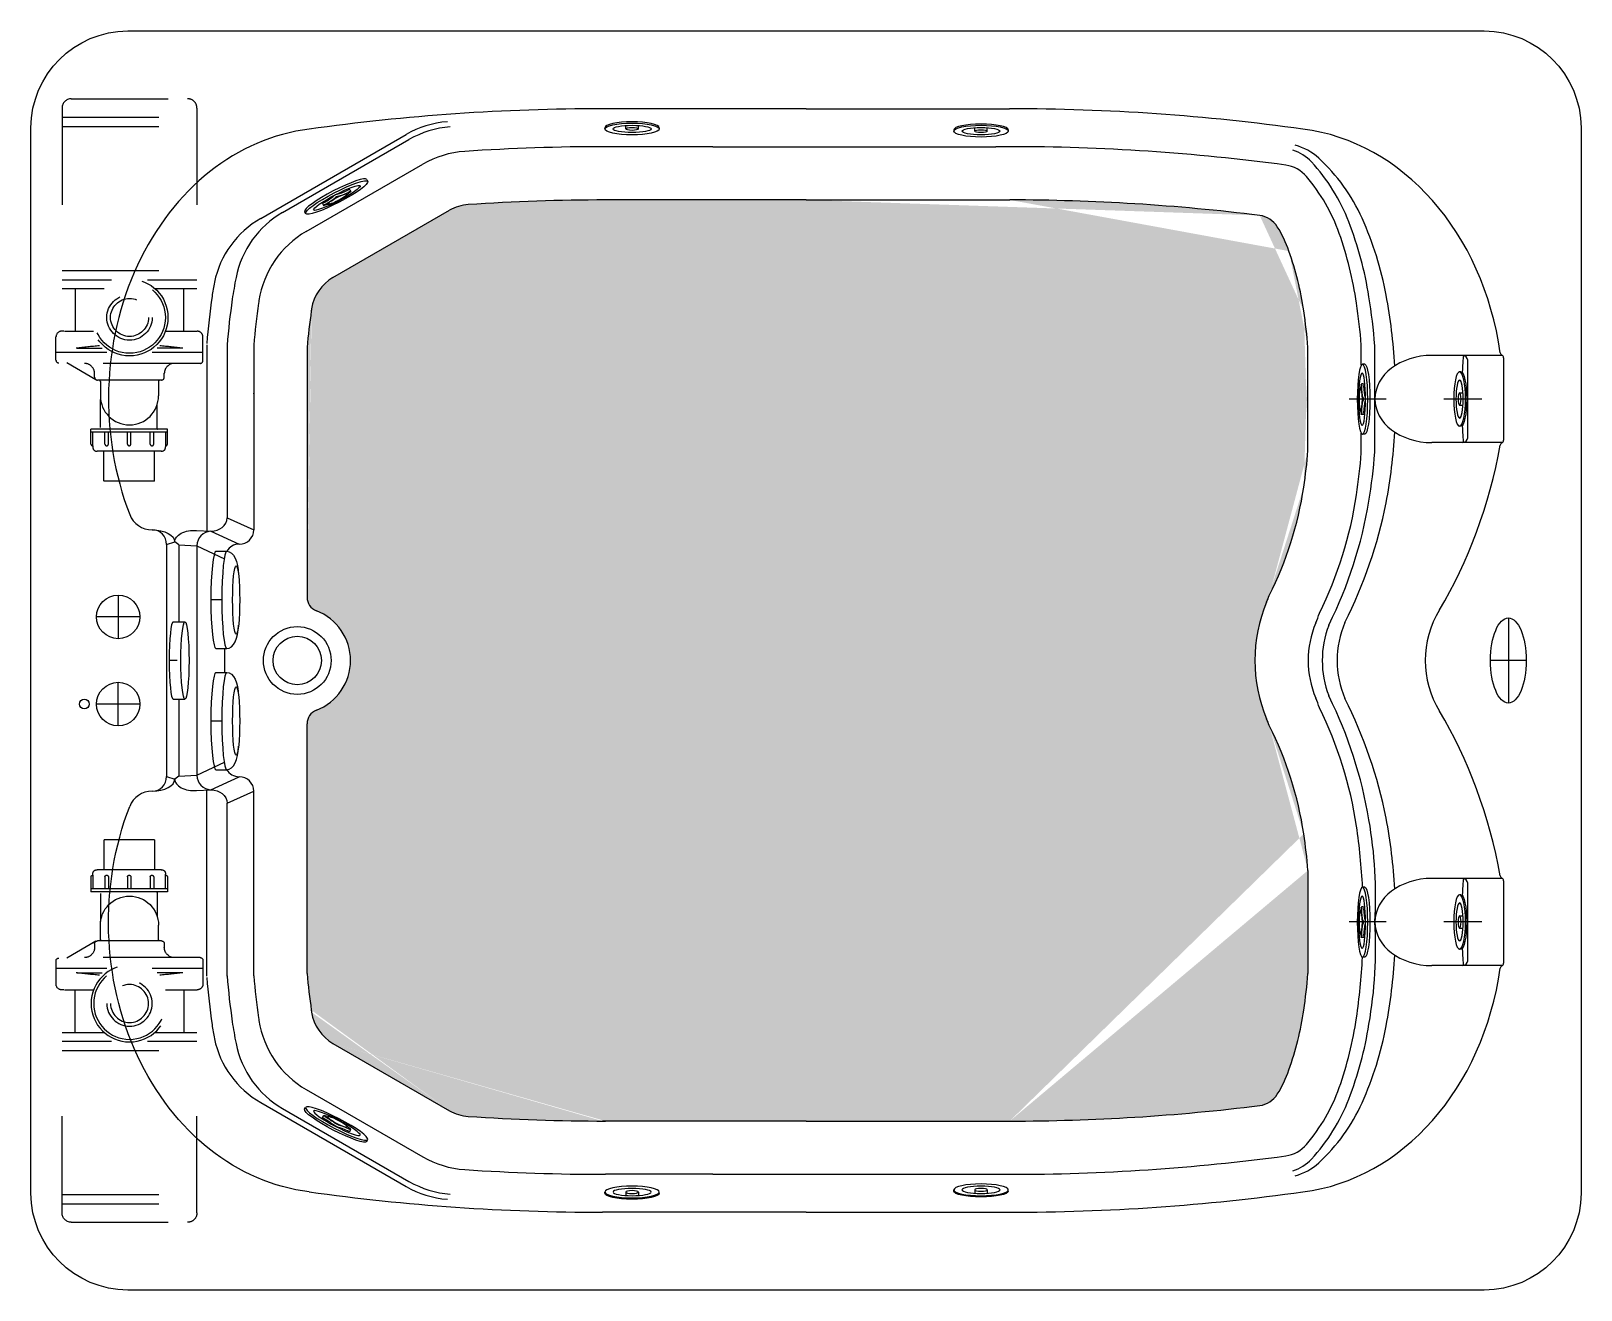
# Model space of a CAD drawing. Header units: millimetres. Extents: x -1247.76 to -1246.16, y 2220.91 to 2222.21.
import ezdxf

# ---------------------------------------------------------------- set-up
doc = ezdxf.new("R2010")
doc.units = ezdxf.units.MM
doc.header["$LTSCALE"] = 10
doc.linetypes.add('HIDDEN', pattern=[0.375, 0.25, -0.125])
for name, color, linetype in [('BOMBA-HJ', 7, 'Continuous'), ('BOMBA-J', 7, 'Continuous'), ('jacuzzi', 1, 'Continuous')]:
    doc.layers.add(name, color=color, linetype=linetype)

# ---------------------------------------------------------------- blocks, each defined once
blk = doc.blocks.new('A$C302A24D9')
at = {"layer": 'jacuzzi'}
for p, q in [((1.813081520074292, 1.016962719771442), (1.813081519896179, 1.60974528900266)), ((2.90092757130671, 1.016962720098306), (2.900927571128597, 1.609745289329439)), ((3.179943558251352e-06, 1.228810651610345), (3.180007212222336e-06, 1.016962719226668)), ((4.714005911310135, 1.228810653026756), (4.714005911373789, 1.01696272064288))]:
    blk.add_line(p, q, dxfattribs=at)
at = {"layer": 'jacuzzi', "extrusion": (0, 0, -1)}
for centre, major_axis, ratio, start_param, end_param in [((2.357004545626847, 1.22881065231855), (2.357001365683277, 7.082054243070566e-10), 0.4319527517569433, 3.141592653589793, 6.283185307179586), ((2.357004545690501, 1.016962719934874), (2.357001365683277, 7.082049009476195e-10), 0.4319527517569434, 3.141592653589793, 9.42477796076938), ((2.357004545690501, 1.016962719934874), (1.645716594742565, 4.944868923452073e-10), 0.3816444813108653, 3.141592653589793, 9.42477796076938), ((2.357004545690501, 1.016962719934874), (0.5439230256162491, 1.634307031310439e-10), 0.4618882339361122, 1.570796326794896, 7.853981633974482)]:
    blk.add_ellipse(centre, major_axis=major_axis, ratio=ratio, start_param=start_param, end_param=end_param, dxfattribs=at)
blk = doc.blocks.new('A$C6C307A44')
at = {"layer": 'BOMBA-HJ', "color": 1, "linetype": 'HIDDEN'}
for p, q in [((0.9537858486712594, 0.6203422870505619), (19.58714364363124, 0.6203422870505619)), ((23.99638594656069, 0.8166094950850038), (23.99638594656069, 0.6008850655590265))]:
    blk.add_line(p, q, dxfattribs=at)
for centre, radius, start in [((0.9537858486712594, 1.574127654288077), 0.9537853672375237, 180.0000000000001), ((24.59727072792022, 0.6008850655590265), 0.6008847813596399, 180)]:
    blk.add_arc(centre, radius, start, 270, dxfattribs=at)
at = {"layer": 'BOMBA-J', "color": 1, "linetype": 'HIDDEN'}
for p, q in [((0.9537858486712594, 14.54560864871848), (19.58714364363124, 14.54560864871834)), ((1.907571215908888, 0.6203422870505619), (1.907571215908888, 14.54560864871848)), ((2.861356583146403, 0.6203422870505619), (2.861356583146403, 14.54560864871848)), ((17.73054239602953, 0.6203422870505619), (17.73054239602953, 14.54560864871848)), ((18.68432776326716, 9.457455100059917), (18.68432776326716, 14.54560864871848)), ((19.58714364363124, 10.19669681453995), (19.58714364363124, 14.54560864871848)), ((19.58714364363124, 13.19130020850656), (19.58714364363124, 14.54560864871848)), ((23.99638594656045, 14.3535380963004), (23.99638594656045, 14.56926252582609)), ((23.99638594656045, 14.3535380963004), (23.99638594656045, 14.56926252582609)), ((26.27364388937679, 15.17014730718579), (24.59727072791998, 15.17014730718579)), ((26.27364388937679, 15.17014730718579), (24.59727072791998, 15.17014730718579)), ((26.98807269122095, 15.16995655011246), (26.13513115883715, 15.16995655011246)), ((26.21279651594728, 15.17014730718579), (26.21279651594728, 9.922358448200484)), ((27.32153601137702, 14.88373455937972), (27.32153601137702, 0.2864130320055267)), ((4.814338581127231e-07, 1.574127654288077), (4.814338581127231e-07, 13.59182328148083)), ((23.99638594656045, 13.19130020850658), (19.58714364363125, 13.19130020850656)), ((25.76519687639471, 12.99206406660286), (25.76519687639471, 10.43294488517833)), ((34.11170652386846, 11.50116045694028), (34.11170652386846, 3.610503041564584)), ((34.40885555354618, 11.50116045694028), (34.40885555354618, 3.610503041564698)), ((34.40885555354618, 11.32113555985507), (35.94879135807565, 11.32113555985504)), ((28.75692459394979, 11.18374288517654), (28.31633354288168, 11.18374288517654)), ((29.0431465846825, 10.8975208944438), (29.04314658468256, 4.272626696941586)), ((29.18854735597482, 10.59002306906666), (30.66678853077961, 10.59002306906638)), ((33.95545400981361, 10.44462229777417), (31.5902074496846, 10.44462229777417)), ((34.03990305445461, 10.45339662151957), (33.98918332979753, 10.45339662151957)), ((36.39885360078858, 10.87576727306327), (36.39885360078858, 4.245284137284102)), ((36.39885360078858, 10.87107331714196), (36.39885360078858, 4.240590181362677)), ((39.50085423343592, 10.17777517016322), (36.39885360078858, 10.17777517016322)), ((39.50085423343592, 10.17308121424185), (36.39885360078858, 10.17308121424185)), ((39.50085423343592, 10.17777517016316), (39.50085423343592, 5.356674627549125)), ((39.50085423343592, 10.17308121424185), (39.50085423343592, 4.983425258711861)), ((18.68432776326716, 0.6203422870505619), (18.68432776326716, 5.726333609756864)), ((19.58714364363124, 0.6203422870505619), (19.58714364363138, 4.987091895276677)), ((26.21279651594728, 5.261621018689596), (26.21279651594728, 0.00019104127275682)), ((39.50085423343592, 4.933888328341425), (36.39885360078858, 4.933888328341425)), ((39.50085423343592, 5.725230040465078), (39.50085423343592, 5.356674627549125)), ((39.50085423343592, 5.356674627549125), (39.50085423343592, 4.988119214633343)), ((19.58714364363124, 0.8238800844191303), (19.58714364363124, 4.396135766236597)), ((19.58714364363124, 0.6203422870505619), (19.58714364363135, 4.396135766236597)), ((19.58714364363124, 0.8238800844191303), (19.58714364363124, 4.396135766236597)), ((25.76519687639471, 2.191724643213917), (25.76519687639471, 4.750843824638451)), ((29.00480010904612, 4.129515701575201), (27.27429468195372, 1.132192379077367)), ((28.75692459394979, 3.986404706208816), (28.36357487230499, 3.986404706208901)), ((29.18854735597482, 4.580124522318584), (30.66678853077961, 4.580124522318869)), ((33.95545400981369, 4.603594725558992), (31.04162541517643, 4.603594725558992)), ((35.82706683155891, 3.790527938649916), (34.40885555354618, 3.790527938649632)), ((35.82706683155891, 3.795221894571114), (35.94879135807565, 3.795221894571114)), ((35.82706683155891, 3.790527938649632), (35.94879135807565, 3.790527938649632)), ((19.58714364363122, 1.995419510110992), (23.99638594656045, 1.99541951011085)), ((23.99638594656069, 0.8166094950850038), (23.99638594656069, 0.6008850655590265)), ((26.98807269122095, 0.00019104127275682), (24.58213105631231, 0.00019104127275682))]:
    blk.add_line(p, q, dxfattribs=at)
for points in [[(23.99638594656047, 11.30000133037549), (23.99638594656045, 13.68785132597053), (23.99638594656045, 14.35353809630026)], [(23.99638594656045, 13.19130020850658), (23.99638594656045, 13.68785132597053), (23.99638594656045, 14.35353809630026)], [(35.6470419344738, 11.50116045694028), (34.11170652386846, 11.50116045694028)], [(35.6470419344738, 10.08619893128576), (34.40885555354618, 10.08619893128576)], [(35.6470419344738, 9.726149137115442), (34.40885555354618, 9.726149137115556)], [(35.6470419344738, 7.735856646337822), (34.40885555354618, 7.735856646337822)], [(35.6470419344738, 7.375806852167159), (34.40885555354618, 7.375806852167159)], [(35.6470419344738, 5.412318385642777), (34.40885555354618, 5.412318385642777)], [(35.6470419344738, 5.052268591472455), (34.40885555354618, 5.052268591472455)], [(23.99638594656035, 0.8897222067528503), (23.99638594656062, 3.883787379441358)], [(35.6470419344738, 3.610503041564584), (34.11170652386846, 3.610503041564584)]]:
    blk.add_lwpolyline(points, dxfattribs=at)
for radius in [3.96884175638084, 3.70045257528605, 2.340442384472311, 1.962778954164975]:
    blk.add_circle((22.58159000873607, 7.591894354908391), radius, dxfattribs=at)
for centre, radius, start, end in [((0.9537858486712594, 13.59182328148083), 0.9537853672375237, 89.99999999999999, 180.0000000000001), ((24.59727072791998, 14.56926252582609), 0.6008847813596399, 89.99999999999999, 180), ((24.59727072791998, 14.56926252582609), 0.6008847813596399, 89.99999999999999, 180), ((27.03531402064425, 14.88373455937972), 0.2862219907328244, 7.016477563892661e-15, 89.99999999999999), ((67.18931612029006, 7.546871392459593), 41.79412894331972, 172.3702998033737, 175.6636160383702), ((28.36357487230499, 12.22578174610445), 1.04203886092797, 180, 270), ((35.6470419344738, 11.32113555985507), 0.1800248970851696, 7.016477563892661e-15, 90), ((35.94879135807565, 10.87107331714196), 0.4500622427129497, 7.016477563892661e-15, 90), ((28.75692459394979, 10.8975208944438), 0.2862219907328244, 7.016477563892661e-15, 89.99999999999999), ((29.18854735597482, 10.73542384035883), 0.1454007712922766, 180, 270), ((30.66678853077961, 7.585073795692693), 3.004949273373716, 270.0000000000105, 89.99999999998953), ((34.03990305445461, 10.52768402489846), 0.07428740337888029, 270, 345.1417497088526), ((35.6470419344738, 9.90617403420066), 0.1800248970851696, 270, 90), ((35.6470419344738, 7.555831749252377), 0.1800248970851696, 270, 90), ((35.6470419344738, 5.232293488557787), 0.1800248970851952, 270, 90), ((67.18931612029006, 7.636917317357188), 41.79412894331972, 184.3363839616298, 187.6297001966263), ((28.36357487230499, 2.944365845280942), 1.04203886092797, 89.99999999999999, 180), ((28.75692459394979, 4.272626696941586), 0.2862219907328244, 270, 7.016477563892661e-15), ((29.18854735597482, 4.434723751026524), 0.1454007712922766, 89.99999999999999, 180), ((35.6470419344738, 3.790527938649632), 0.1800248970851696, 270, 7.016477563892661e-15), ((35.94879135807565, 4.240590181362677), 0.4500622427129497, 270, 7.016477563892661e-15), ((24.59727072792022, 0.6008850655590265), 0.6008847813596399, 180, 270), ((26.98807269122095, 0.2864130320055267), 0.2862219907328244, 270, 359.9999999999998)]:
    blk.add_arc(centre, radius, start, end, dxfattribs=at)

msp = doc.modelspace()

# ---------------------------------------------------------------- hatches: boundary and pattern name
at = {"layer": 'jacuzzi'}
h = msp.add_hatch(dxfattribs=at)
h.set_pattern_fill('DOTS', color=256, scale=0.199999999999998, style=0)
h.set_pattern_definition([(0, (-1246.286179032372, 2219.965787252282), (0.006249999999999936, 0.01249999999999987), [0, -0.01249999999999987])])
edge = h.paths.add_edge_path(flags=17)
edge.add_arc((-1247.141389775342, 2221.249565634646), 0.327822337116455, 188.3248369067553, 188.7201438164267)
edge.add_arc((-1247.141389775342, 2221.249565634646), 0.327822337116455, 188.3248369067553, 188.7201438164267, ccw=False)
edge = h.paths.add_edge_path()
edge.add_arc((-1247.063199607748, 2221.293105139422), 0.6285404007282653, 351.6751630932447, 355.13518443888)
edge.add_line((-1246.436923485147, 2221.346408550257), (-1246.436923485147, 2221.239801728588))
edge.add_arc((-1246.765650174366, 2221.249565634646), 0.3278223371165292, 340.5434918744621, 351.6751630932447)
edge.add_arc((-1246.744791565426, 2223.174017581447), 2.086465348757144, 270, 277.1038205549252)
edge.add_arc((-1246.579459329066, 2221.183791011819), 0.1303550439224572, 328.2659559393893, 340.5434918744621)
edge.add_arc((-1246.489854997589, 2221.128376671975), 0.02499999999999974, 277.1038205549252, 328.2659559393893)
edge.add_line((-1246.955116464562, 2221.087554066143), (-1246.744791565427, 2221.08755223269))
edge.add_arc((-1246.812006757686, 2221.327543328318), 0.3750152162553955, 8.675272190070238, 26.66487810152881)
edge.add_arc((-1247.063199607748, 2221.293105139422), 0.6285404007280337, 4.864815561119974, 8.324836906755316)
edge.add_arc((-1246.599786733642, 2221.452419267025), 0.1303550439224821, 19.45650812553784, 22.82316463453348)
edge.add_arc((-1246.336773162236, 2221.563105139422), 0.1549999999999984, 157.1768353654665, 202.8231646342854)
edge.add_arc((-1246.812006757686, 2221.798666950526), 0.3750152162553963, 333.3351218984712, 351.3247278099298)
edge.add_arc((-1246.599786733642, 2221.67379101182), 0.1303550439224821, 337.1768353654666, 340.5434918744621)
edge.add_line((-1246.436923485147, 2221.779801728588), (-1246.436923485147, 2221.886408550257))
edge.add_arc((-1247.063199607748, 2221.833105139423), 0.6285404007280337, 351.6751630932447, 355.13518443888)
edge.add_arc((-1246.765650174366, 2221.876644644198), 0.3278223371165292, 8.324836906755316, 19.45650812553783)
edge.add_arc((-1247.063199607748, 2221.833105139422), 0.6285404007282653, 4.864815561119974, 8.324836906755316)
edge.add_arc((-1246.744791565426, 2219.952192697398), 2.086465348757144, 82.89617944507474, 90)
edge.add_arc((-1246.579459329066, 2221.942419267025), 0.1303550439224572, 19.45650812553783, 31.73404406061073)
edge.add_arc((-1246.489854997589, 2221.997833606869), 0.02499999999999974, 31.73404406061073, 82.89617944507474)
edge.add_line((-1246.955116464562, 2222.038656212701), (-1246.744791565427, 2222.038658046155))
edge.add_line((-1246.955116464562, 2222.038657956148), (-1247.165115985114, 2222.038656125535))
edge.add_arc((-1247.162248384282, 2219.952192697398), 2.086465348757144, 90, 93.88807098402847)
edge.add_arc((-1247.3006751903, 2221.988959446328), 0.04499999999999954, 93.88807098402847, 120.0000000001201)
edge.add_line((-1247.443442868961, 2221.958494012849), (-1247.3231751903, 2222.027930589499))
edge.add_arc((-1247.420942868961, 2221.919522869679), 0.04499999999999954, 120.0000000001201, 171.2798561835733)
edge.add_arc((-1246.84384034196, 2221.833105139422), 0.6285404007280568, 171.6751630932447, 175.1351844391351)
edge.add_line((-1247.470116464561, 2221.886408550256), (-1247.470116464561, 2221.628425199692))
edge.add_arc((-1247.141389775342, 2221.876644644198), 0.327822337116455, 171.2798561835733, 171.6751630932447)
edge.add_arc((-1247.455116464561, 2221.628425199692), 0.01499999999999985, 180, 248.9302896327205)
edge.add_arc((-1247.480281712948, 2221.563105139422), 0.05499999999999944, 291.0697103672795, 428.9302896327204)
edge.add_arc((-1247.455116464561, 2221.497785079153), 0.01499999999999985, 111.0697103672795, 180)
edge.add_line((-1247.470116464561, 2221.239801728589), (-1247.470116464561, 2221.497785079153))
edge.add_arc((-1246.84384034196, 2221.293105139423), 0.6285404007280568, 184.8648155608649, 188.3248369067553)
edge.add_arc((-1247.3006751903, 2221.137250832516), 0.04499999999999954, 239.9999999998799, 266.1119290159716)
edge.add_arc((-1247.162248384282, 2223.174017581447), 2.086465348757144, 266.1119290159716, 270)
edge.add_line((-1247.443442868961, 2221.167716265995), (-1247.3231751903, 2221.098279689346))
edge.add_arc((-1247.420942868961, 2221.206687409166), 0.04499999999999954, 188.7201438164267, 239.9999999998799)
edge.add_line((-1246.955116464562, 2221.087552322696), (-1247.165115985114, 2221.087554153309))

# ---------------------------------------------------------------- linework, layer by layer
for p, q in [((-1246.955116464562, 2222.132830645511), (-1247.165116464561, 2222.132830645511)), ((-1246.955116464562, 2222.132830645511), (-1246.745116464562, 2222.132830645511)), ((-1247.517972119693, 2222.019619939779), (-1247.367936371369, 2222.106243119462)), ((-1247.495339781714, 2222.025712009814), (-1247.364974475114, 2222.100978454672)), ((-1247.151118597029, 2222.093656247556), (-1247.165116464562, 2222.093656125533)), ((-1247.051118874621, 2222.093657119276), (-1247.151118597029, 2222.093656247556)), ((-1247.051118874621, 2222.093657119276), (-1246.859114076696, 2222.09365704958)), ((-1246.859114076696, 2222.09365704958), (-1246.759113799117, 2222.093657921304)), ((-1246.744791565426, 2222.093658046154), (-1246.759113799117, 2222.093657921304)), ((-1247.470942868961, 2222.006125410057), (-1247.3506751903, 2222.075561986707)), ((-1247.426042516533, 2222.049423570092), (-1247.425002171309, 2222.047419383276)), ((-1247.40852711404, 2222.059816463179), (-1247.407486768816, 2222.057812276363)), ((-1247.454081802911, 2222.034868770394), (-1247.452944432766, 2222.032677668636)), ((-1246.955116464562, 2222.038657956148), (-1247.165115985114, 2222.038656125535)), ((-1246.955116464562, 2222.038656212701), (-1246.744791565426, 2222.038658046155)), ((-1247.472661092157, 2222.026525416012), (-1247.471620746933, 2222.024521229196)), ((-1247.443442868961, 2221.958494012849), (-1247.3231751903, 2222.027930589499)), ((-1247.573734659546, 2221.888892593047), (-1247.573734659546, 2221.696754341061)), ((-1247.55267666488, 2221.888892593047), (-1247.55267666488, 2221.710376263868)), ((-1247.525116464562, 2221.888695823897), (-1247.525116464562, 2221.698105139422)), ((-1246.381923485147, 2221.867932741657), (-1246.381923485147, 2221.888695823898)), ((-1246.367916682721, 2221.778105139422), (-1246.367916682721, 2221.888105139422)), ((-1247.470116464561, 2221.886408550256), (-1247.470116464561, 2221.628425199692)), ((-1246.436923485147, 2221.779801728588), (-1246.436923485147, 2221.886408550257)), ((-1246.23630995688, 2221.878105139422), (-1246.309047378925, 2221.878105139422)), ((-1246.272057736526, 2221.793105139422), (-1246.272057736526, 2221.873105139422)), ((-1246.235116464562, 2221.875710033998), (-1246.235116464562, 2221.790500244847)), ((-1246.378384967407, 2221.868955577819), (-1246.380643082324, 2221.868955577819)), ((-1246.379539573826, 2221.848621654557), (-1246.381797688743, 2221.848621654557)), ((-1246.35620821563, 2221.833105139422), (-1246.39448425819, 2221.833105139422)), ((-1246.257451514023, 2221.833105139422), (-1246.296755572625, 2221.833105139422)), ((-1246.379539573826, 2221.817029823732), (-1246.382008285587, 2221.817029823732)), ((-1246.381923485147, 2221.777514454946), (-1246.381923485147, 2221.797718736632)), ((-1246.378384967407, 2221.79669590047), (-1246.380643082324, 2221.79669590047)), ((-1246.23630995688, 2221.788105139422), (-1246.309047378925, 2221.788105139422)), ((-1247.58439699481, 2221.697261786952), (-1247.569537923919, 2221.696554608432)), ((-1247.569537923919, 2221.696554608432), (-1247.540281712948, 2221.683105139422)), ((-1247.55267666488, 2221.710376263868), (-1247.525116464562, 2221.698105139422)), ((-1247.615116464562, 2221.683018199592), (-1247.606692495574, 2221.685519147571)), ((-1247.615116464562, 2221.683018199592), (-1247.615116464562, 2221.443192079252)), ((-1247.602369677909, 2221.68240326401), (-1247.606692495574, 2221.685519147571)), ((-1247.602369677909, 2221.68240326401), (-1247.602369677909, 2221.603105139422)), ((-1247.602369677909, 2221.68240326401), (-1247.602369677909, 2221.603105139422)), ((-1247.602369677909, 2221.68240326401), (-1247.58379413489, 2221.681573060519)), ((-1247.58379413489, 2221.681573060519), (-1247.555281712948, 2221.668105139422)), ((-1247.58379413489, 2221.681573060519), (-1247.58379413489, 2221.444637218326)), ((-1247.564166632326, 2221.675855115589), (-1247.552871297978, 2221.675855115589)), ((-1247.665116464562, 2221.630605139422), (-1247.665116464562, 2221.585605139422)), ((-1247.558914077047, 2221.625605139422), (-1247.569419187605, 2221.625605139422)), ((-1247.642616464562, 2221.608105139422), (-1247.687616464562, 2221.608105139422)), ((-1247.608284689269, 2221.603105139422), (-1247.596192686835, 2221.603105139422)), ((-1246.230116464561, 2221.607105139422), (-1246.230116464561, 2221.519105139422)), ((-1247.564166632326, 2221.575355163255), (-1247.552871297978, 2221.575355163255)), ((-1247.555281712948, 2221.575355163255), (-1247.555281712948, 2221.550855115589)), ((-1247.604103550739, 2221.563105139422), (-1247.6124658278, 2221.563105139422)), ((-1246.211616464562, 2221.563105139422), (-1246.248616464562, 2221.563105139422)), ((-1247.665116464562, 2221.495605139422), (-1247.665116464562, 2221.540605139422)), ((-1247.564166632326, 2221.550855115589), (-1247.552871297978, 2221.550855115589)), ((-1247.608284689269, 2221.523105139422), (-1247.596192686835, 2221.523105139422)), ((-1247.602369677909, 2221.523105139422), (-1247.602369677909, 2221.443807014834)), ((-1247.642616464562, 2221.518105139422), (-1247.687616464562, 2221.518105139422)), ((-1247.558914077047, 2221.500605139422), (-1247.569419187605, 2221.500605139422)), ((-1247.470116464561, 2221.239801728589), (-1247.470116464561, 2221.497785079153)), ((-1247.58379413489, 2221.444637218326), (-1247.555281712948, 2221.458105139422)), ((-1247.615116464562, 2221.443192079252), (-1247.606692495574, 2221.440691131274)), ((-1247.602369677909, 2221.443807014834), (-1247.606692495574, 2221.440691131274)), ((-1247.602369677909, 2221.443807014834), (-1247.58379413489, 2221.444637218326)), ((-1247.569537923919, 2221.429655670413), (-1247.540281712948, 2221.443105139422)), ((-1247.564166632326, 2221.450355163255), (-1247.552871297978, 2221.450355163255)), ((-1247.58439699481, 2221.428948491892), (-1247.569537923919, 2221.429655670413)), ((-1247.573734659546, 2221.237317685797), (-1247.573734659546, 2221.429455937784)), ((-1247.55267666488, 2221.415834014977), (-1247.525116464562, 2221.428105139422)), ((-1247.525116464562, 2221.237514454948), (-1247.525116464562, 2221.428105139422)), ((-1247.653247571193, 2221.412267579375), (-1247.653248234313, 2221.412267579375)), ((-1247.55267666488, 2221.237317685797), (-1247.55267666488, 2221.415834014977)), ((-1246.436923485147, 2221.346408550257), (-1246.436923485147, 2221.239801728588)), ((-1246.378384967407, 2221.328955577819), (-1246.380643082324, 2221.328955577819)), ((-1246.23630995688, 2221.338105139422), (-1246.309047378925, 2221.338105139422)), ((-1246.272057736526, 2221.253105139422), (-1246.272057736526, 2221.333105139422)), ((-1246.235116464562, 2221.335710033998), (-1246.235116464562, 2221.250500244847)), ((-1246.379539573826, 2221.308621654557), (-1246.381797688743, 2221.308621654557)), ((-1246.35620821563, 2221.293105139422), (-1246.39448425819, 2221.293105139422)), ((-1246.257451514023, 2221.293105139422), (-1246.296755572625, 2221.293105139422)), ((-1246.379539573826, 2221.277029823732), (-1246.382008285587, 2221.277029823732)), ((-1246.378384967407, 2221.25669590047), (-1246.380643082324, 2221.25669590047)), ((-1246.23630995688, 2221.248105139422), (-1246.309047378925, 2221.248105139422)), ((-1247.443442868961, 2221.167716265995), (-1247.3231751903, 2221.098279689346)), ((-1247.470942868961, 2221.120084868787), (-1247.3506751903, 2221.050648292137)), ((-1247.517972119692, 2221.106590339065), (-1247.367936371369, 2221.019967159383)), ((-1247.495339781714, 2221.100498269031), (-1247.364974475114, 2221.025231824172)), ((-1247.472661092157, 2221.099684862832), (-1247.471620746933, 2221.101689049648)), ((-1247.454081802911, 2221.091341508451), (-1247.452944432766, 2221.093532610209)), ((-1247.426042516533, 2221.076786708752), (-1247.425002171309, 2221.078790895569)), ((-1246.955116464562, 2221.087552322696), (-1247.165115985114, 2221.087554153309)), ((-1246.955116464562, 2221.087554066143), (-1246.744791565426, 2221.08755223269)), ((-1247.40852711404, 2221.066393815665), (-1247.407486768816, 2221.068398002481)), ((-1247.051118852098, 2221.032553230297), (-1247.162248384282, 2221.03255223269)), ((-1247.051118852098, 2221.032553230297), (-1246.859113877913, 2221.032552605)), ((-1246.859113877913, 2221.032552605), (-1246.744791565426, 2221.03255223269)), ((-1246.955116464562, 2220.993379633333), (-1247.165116464562, 2220.993379633333)), ((-1246.955116464562, 2220.993379633333), (-1246.745116464561, 2220.993379633333))]:
    msp.add_line(p, q, dxfattribs=at)
at = {"layer": 'jacuzzi', "color": 3}
msp.add_lwpolyline([(-1246.255116464562, 2222.213105139422, -0.414213562373095), (-1246.155116464562, 2222.113105139422), (-1246.155116464562, 2221.013105139422, -0.414213562373095), (-1246.255116464562, 2220.913105139422), (-1247.655116464562, 2220.913105139422, -0.414213562373095), (-1247.755116464562, 2221.013105139422), (-1247.755116464562, 2222.113105139422, -0.414213562373095), (-1247.655116464562, 2222.213105139422)], format="xyb", close=True, dxfattribs=at)
at = {"layer": 'jacuzzi'}
for centre, radius in [((-1247.665116464562, 2221.608105139422), 0.02249999999999977), ((-1247.480281712948, 2221.563105139422), 0.03499999999999964), ((-1247.480281712948, 2221.563105139422), 0.02499999999999974), ((-1247.665116464562, 2221.518105139422), 0.02249999999999977), ((-1247.700116464561, 2221.518105139422), 0.004999999999999949)]:
    msp.add_circle(centre, radius, dxfattribs=at)
for centre, radius, start, end in [((-1247.165116464561, 2219.949771806088), 2.183058839423325, 90, 97.97694381246927), ((-1246.745116464562, 2219.949771806088), 2.183058839423325, 82.02305618753073, 90), ((-1247.317936371369, 2222.019640579083), 0.09999999999999898, 94.25112877049975, 120.0000000008124), ((-1247.314974475114, 2222.014375914293), 0.09999999999999898, 94.25112877049975, 120.0000000008124), ((-1247.3006751903, 2221.988959446328), 0.09999999999999898, 93.88807098349089, 120.0000000008124), ((-1247.162248384282, 2219.952192697398), 2.141465348757143, 90, 93.88807098349089), ((-1246.744791565426, 2219.952192697398), 2.141465348757143, 82.35621234990482, 90), ((-1246.465116464562, 2222.048585196225), 0.04324388438081125, 42.86261001675781, 73.157849366918), ((-1246.465116464562, 2222.03904356336), 0.05804072900901693, 47.3776802484203, 75.02816474501796), ((-1246.55480920494, 2221.941579670262), 0.1904944874847203, 24.23259693369357, 47.3776802484203), ((-1246.465116464562, 2222.039937269332), 0.03507513363148621, 40.45940358550335, 81.52465452727346), ((-1246.574690662073, 2221.946895739995), 0.1927338514977791, 21.02713821662719, 42.86261001675781), ((-1246.579459329067, 2221.942419267025), 0.185355043922496, 19.45650812644051, 40.45940358550335), ((-1247.3006751903, 2221.988959446328), 0.04499999999999954, 93.88807098349089, 120.0000000008124), ((-1247.162248384282, 2219.952192697398), 2.086465348757144, 90, 93.88807098349089), ((-1246.744791565426, 2219.952192697398), 2.086465348757144, 82.89617944575157, 90), ((-1247.467972119692, 2221.933017399401), 0.09999999999999898, 120.0000000008124, 168.1023214819133), ((-1247.445339781714, 2221.939109469435), 0.09999999999999898, 120.0000000008124, 168.7938923761558), ((-1246.489854997589, 2221.997833606869), 0.02499999999999974, 31.73404406128035, 82.89617944575157), ((-1246.752889731187, 2221.878394667363), 0.3836456247980751, 9.047078233282265, 21.02713821662719), ((-1246.700012896988, 2221.876223223103), 0.349728834815159, 10.56087799160623, 24.23259693369357), ((-1247.420942868961, 2221.919522869679), 0.09999999999999898, 120.0000000008124, 171.2798561830707), ((-1246.579459329066, 2221.942419267025), 0.1303550439224572, 19.45650812644051, 31.73404406128035), ((-1246.765650174366, 2221.876644644198), 0.3828223371164689, 8.32483690708009, 19.45650812644051), ((-1246.765650174366, 2221.876644644198), 0.3278223371165292, 8.32483690708009, 19.45650812644051), ((-1247.141389775342, 2221.876644644198), 0.4313602034326589, 169.7187579959716, 171.6751630929199), ((-1247.141389775342, 2221.876644644198), 0.4103022087666009, 168.4860894157635, 171.6751630929199), ((-1247.420942868961, 2221.919522869679), 0.04499999999999954, 120.0000000008124, 171.2798561830707), ((-1246.84384034196, 2221.833105139422), 0.7320782670443313, 171.6751630929199, 175.5162957125812), ((-1246.84384034196, 2221.833105139422), 0.7110202723782734, 171.6751630929199, 175.5162957125812), ((-1247.037323750522, 2221.833105139422), 0.6716627296656326, 4.697000652528982, 9.047078233282265), ((-1246.931285591373, 2221.833105139422), 0.5849866259893259, 3.352103480134381, 10.56087799160623), ((-1246.84384034196, 2221.833105139422), 0.6835404007280563, 171.6751630929199, 175.3351210314854), ((-1247.141389775342, 2221.876644644198), 0.3828223371164787, 171.2798561830707, 171.6751630929199), ((-1246.84384034196, 2221.833105139422), 0.6285404007280568, 171.6751630929199, 175.1351844404202), ((-1247.141389775342, 2221.876644644198), 0.327822337116455, 171.2798561830707, 171.6751630929199), ((-1247.063199607748, 2221.833105139422), 0.6285404007282653, 4.864815562175949, 8.32483690708009), ((-1247.063199607748, 2221.833105139422), 0.6835404007280331, 4.664878968514613, 8.32483690708009), ((-1246.277057736527, 2221.873105139422), 0.004999999999999949, 0, 90), ((-1246.235491043175, 2221.881105139422), 0.00299999999999997, 188.0143471068959, 244.0510452092585), ((-1246.238116464561, 2221.875710033998), 0.00299999999999997, 0, 64.05104520925848), ((-1246.931285591373, 2221.833105139423), 0.5849866259892823, 349.4391220083938, 356.6478965198656), ((-1246.277057736527, 2221.793105139422), 0.004999999999999949, 270, 0), ((-1247.063199607748, 2221.833105139423), 0.6285404007280337, 351.6751630929199, 355.1351844378241), ((-1247.063199607748, 2221.833105139423), 0.6835404007282647, 351.6751630929199, 355.3351210314854), ((-1247.037323750522, 2221.833105139423), 0.671662729665774, 350.9529217667177, 355.302999347471), ((-1246.235491043175, 2221.785105139422), 0.00299999999999997, 115.9489547907415, 171.9856528931041), ((-1246.238116464561, 2221.790500244847), 0.00299999999999997, 295.9489547907415, 0), ((-1246.812006757686, 2221.798666950526), 0.3750152162553963, 333.3351218984845, 351.3247278100937), ((-1246.800541655663, 2221.796415975419), 0.4183415607618366, 333.8511459944633, 351.4387169599715), ((-1247.629952907278, 2221.723017865203), 0.02499999999999974, 201.2849586498249, 269.7657207958507), ((-1247.629952907278, 2221.723017865203), 0.02499999999999974, 201.2849586498249, 269.7657207958507), ((-1246.82894835161, 2221.804040781665), 0.4613272739801602, 333.7719800521938, 350.4482492234448), ((-1246.844202243962, 2221.825165371563), 0.4979899887005061, 333.4321772413138, 348.5007708796321), ((-1247.630116464562, 2221.683018199592), 0.01499999999999985, 0, 90), ((-1247.568794134891, 2221.681573060519), 0.01499999999999985, 92.84223035589743, 180), ((-1247.540116464562, 2221.698105139422), 0.01499999999999985, 270, 0), ((-1247.54093706971, 2221.669687310603), 0.01343382383045103, 87.20376813565748, 152.6693372674157), ((-1247.455116464561, 2221.628425199692), 0.01499999999999985, 180, 248.9302896333559), ((-1246.336773162236, 2221.563105139422), 0.1549999999999984, 157.176835366575, 202.823164633425), ((-1246.599786733642, 2221.67379101182), 0.1303550439224821, 337.1768353665751, 340.5434918735594), ((-1247.480281712948, 2221.563105139422), 0.05499999999999944, 291.0697103666441, 68.9302896333559), ((-1246.336773162236, 2221.563105139422), 0.09999999999999898, 157.176835366575, 202.823164633425), ((-1246.599786733642, 2221.673791011819), 0.1853550439224732, 337.1768353665751, 340.5434918735594), ((-1246.595018066648, 2221.669314538849), 0.1927338514973689, 338.7265790794102, 338.9728617833728), ((-1246.306856550319, 2221.563105139423), 0.09999999999999898, 156.8395144070473, 203.1604855929527), ((-1246.216026036634, 2221.563105139422), 0.09999999999999898, 148.4658373938559, 211.5341626249194), ((-1246.322231206103, 2221.563105139422), 0.09999999999999898, 158.7265790794101, 201.2734209205899), ((-1246.599786733642, 2221.452419267025), 0.1853550439224815, 19.45650812644051, 22.82316463342497), ((-1246.595018066649, 2221.456895739996), 0.1927338514981735, 21.02713821662719, 21.27342092058985), ((-1246.828948351611, 2221.322169497179), 0.4613272739806797, 9.551750776555167, 26.22801994780615), ((-1246.844202243994, 2221.301044907273), 0.4979899887335101, 11.49922912036788, 26.56782275810362), ((-1247.455116464561, 2221.497785079153), 0.01499999999999985, 111.0697103666441, 180), ((-1246.800541655662, 2221.329794303426), 0.418341560761223, 8.561283040028515, 26.14885400553672), ((-1246.599786733642, 2221.452419267025), 0.1303550439224821, 19.45650812644051, 22.82316463342497), ((-1246.812006757686, 2221.327543328318), 0.3750152162553955, 8.675272189906247, 26.66487810151548), ((-1247.630116464562, 2221.443192079252), 0.01499999999999985, 270, 0), ((-1247.568794134891, 2221.444637218326), 0.01499999999999985, 180, 267.1577696441026), ((-1247.540281712948, 2221.458105139422), 0.0149999999999993, 210.7349341825459, 270), ((-1247.540116464562, 2221.428105139422), 0.01499999999999985, 0, 90), ((-1247.629952907278, 2221.403192413641), 0.02499999999999974, 90.23427920414935, 158.7150413501751), ((-1247.063199607748, 2221.293105139422), 0.6835404007280331, 3.006341720925944, 8.32483690708009), ((-1246.81959715618, 2221.320001294156), 0.4524805556532355, 356.5922401119186, 10.01898867198731), ((-1246.931285591373, 2221.293105139422), 0.5849866259893326, 3.352103480134381, 10.56087799160623), ((-1247.063199607748, 2221.293105139422), 0.6285404007280337, 4.864815562175949, 8.32483690708009), ((-1246.277057736527, 2221.333105139422), 0.004999999999999949, 0, 90), ((-1246.235491043175, 2221.341105139422), 0.00299999999999997, 188.0143471068959, 244.0510452092585), ((-1246.238116464561, 2221.335710033998), 0.00299999999999997, 0, 64.05104520925848), ((-1246.819597156181, 2221.266208984689), 0.4524805556536843, 349.9810113280127, 3.407759888081463), ((-1247.063199607748, 2221.293105139422), 0.6835404007282647, 351.6751630929199, 356.9466662088488), ((-1246.931285591373, 2221.293105139423), 0.5849866259892815, 349.4391220083938, 356.6478965198656), ((-1246.277057736527, 2221.253105139422), 0.004999999999999949, 270, 0), ((-1246.238116464561, 2221.250500244847), 0.00299999999999997, 295.9489547907415, 0), ((-1246.84384034196, 2221.293105139423), 0.7320782670443313, 184.4837042874187, 188.3248369070801), ((-1246.84384034196, 2221.293105139423), 0.7110202723782734, 184.4837042874187, 188.3248369070801), ((-1246.84384034196, 2221.293105139423), 0.6835404007280563, 184.6648789685146, 188.3248369070801), ((-1246.84384034196, 2221.293105139423), 0.6285404007280568, 184.8648155595798, 188.3248369070801), ((-1247.063199607748, 2221.293105139422), 0.6285404007282653, 351.6751630929199, 355.1351844378241), ((-1246.235491043175, 2221.245105139422), 0.00299999999999997, 115.9489547907415, 171.9856528931041), ((-1247.141389775342, 2221.249565634646), 0.327822337116455, 188.3248369070801, 188.7201438169293), ((-1247.141389775342, 2221.249565634646), 0.327822337116455, 188.3248369070801, 188.7201438169293), ((-1246.765650174366, 2221.249565634646), 0.3278223371165292, 340.5434918735594, 351.6751630929199), ((-1247.141389775342, 2221.249565634646), 0.4313602034326589, 188.3248369070801, 190.2812420040283), ((-1247.141389775342, 2221.249565634646), 0.4103022087666009, 188.3248369070801, 191.5139105842365), ((-1247.141389775342, 2221.249565634646), 0.3828223371164544, 188.3248369070801, 188.7201438169293), ((-1247.420942868961, 2221.206687409166), 0.09999999999999898, 188.7201438169293, 239.9999999991876), ((-1247.420942868961, 2221.206687409166), 0.04499999999999954, 188.7201438169293, 239.9999999991876), ((-1246.765650174366, 2221.249565634646), 0.3828223371165287, 340.5434918735594, 351.6751630929199), ((-1246.752889731187, 2221.247815611481), 0.3836456247980649, 338.9728617833728, 350.9529217667177), ((-1246.700012896988, 2221.249987055741), 0.3497288348151285, 335.7674030663065, 349.4391220083938), ((-1247.467972119692, 2221.193192879443), 0.09999999999999898, 191.8976785180867, 239.9999999991876), ((-1247.445339781714, 2221.187100809409), 0.09999999999999898, 191.2061076238442, 239.9999999991876), ((-1246.579459329066, 2221.183791011819), 0.1303550439224572, 328.2659559387196, 340.5434918735594), ((-1246.579459329066, 2221.183791011819), 0.1853550439224567, 319.5405964144966, 340.5434918735594), ((-1246.489854997589, 2221.128376671975), 0.02499999999999974, 277.1038205542484, 328.2659559387196), ((-1246.574690662073, 2221.17931453885), 0.1927338514977633, 317.1373899832422, 338.9728617833728), ((-1246.55480920494, 2221.184630608582), 0.1904944874847041, 312.6223197515797, 335.7674030663065), ((-1247.3006751903, 2221.137250832516), 0.04499999999999954, 239.9999999991876, 266.1119290165091), ((-1247.162248384282, 2223.174017581447), 2.086465348757144, 266.1119290165091, 270), ((-1246.744791565426, 2223.174017581447), 2.086465348757144, 270, 277.1038205542484), ((-1246.465116464562, 2221.086273009513), 0.03507513363149227, 278.4753454620343, 319.5405964144966), ((-1247.3006751903, 2221.137250832516), 0.09999999999999898, 239.9999999991876, 266.1119290165091), ((-1246.744791565426, 2223.174017581447), 2.141465348757143, 270, 277.6437876500952), ((-1246.465116464562, 2221.077625082619), 0.04324388438081579, 286.842150633082, 317.1373899832422), ((-1246.465116464562, 2221.087166715484), 0.05804072900901829, 284.9718352549821, 312.6223197515797), ((-1247.314974475114, 2221.111834364551), 0.09999999999999898, 239.9999999991876, 265.7488712295003), ((-1247.162248384282, 2223.174017581447), 2.141465348757143, 266.1119290165091, 270), ((-1247.165116464562, 2223.176438472756), 2.183058839423325, 262.0230561875308, 270), ((-1247.317936371369, 2221.106569699761), 0.09999999999999898, 239.9999999991876, 265.7488712295003), ((-1246.745116464562, 2223.176438472756), 2.183058839423325, 270, 277.9769438124692)]:
    msp.add_arc(centre, radius, start, end, dxfattribs=at)
for centre, major_axis, ratio, start_param, end_param in [((-1247.445116464562, 2221.833105139422), (4.167589258424206e-14, -0.2799999999999971), 0.8214285714285714, 3.241555207073595, 5.151991867212355), ((-1246.465116464562, 2221.833105139422), (-5.525768013071745e-14, 0.2799999999999971), 0.8214285714285714, 4.883134607343028, 6.183222753695108), ((-1247.440594103099, 2222.043170939596), (-0.03206698905833891, -0.01664552358348795), 0.1500000000000184, 3.141592653589786, 6.283185307179579), ((-1247.439553757875, 2222.04116675278), (-0.03206698905833932, -0.01664552358348714), 0.14999999999999, 3.141592653589951, 9.424777960769537), ((-1247.43934568883, 2222.040765915417), (-0.02405024179375431, -0.01248414268761572), 0.1333333333333371, 3.141592653589998, 9.424777960769585), ((-1247.426193827401, 2222.052593384735), (-0.01523181980270724, -0.007906623702155974), 0.1499999999999913, 0.5066765751380178, 1.37827901701539), ((-1247.42819091673, 2222.048308365728), (-0.002148400196499602, -0.001115204363981758), 0.1500000000002657, 3.141592653589578, 4.519871670605249), ((-1247.451933402715, 2222.035983974758), (-0.002148400196499764, -0.001115204363982003), 0.149999999999909, -1.378279017015479, -5.984102102729594e-13), ((-1247.450893057491, 2222.033979787941), (-0.002148400196500596, -0.001115204363981637), 0.1499999999998166, -1.378279017015481, 0.7499604862978466), ((-1247.456587038897, 2222.036816695572), (-0.01523181980271225, -0.007906623702158305), 0.1500000000000117, 1.763313636574339, 2.634916078451161), ((-1247.462688034085, 2222.025601394413), (-0.01523181980271066, -0.007906623702156656), 0.1500000000000406, 3.019950698010414, 3.891553139887237), ((-1247.455546693674, 2222.034812508756), (-0.01523181980271205, -0.007906623702158225), 0.1500000000000133, 1.763313636574325, 2.634916078451152), ((-1247.438721481695, 2222.039563403327), (-0.01002093408073139, -0.005201726119839488), 0.1500000000000103, 3.141592653590395, 9.424777960769982), ((-1247.445272031868, 2222.034240214704), (-0.002148400196499875, -0.001115204363981256), 0.1500000000000434, -0.1216419555794492, 2.006597547733546), ((-1247.436708413687, 2222.035685301837), (-0.0152318198027188, -0.007906623702160966), 0.1499999999999184, 4.27658775944645, 5.148190201322977), ((-1247.440733724285, 2222.043439914677), (-0.002148400196500244, -0.001115204363981826), 0.1499999999997876, 3.648269228728529, 5.776508732041003), ((-1247.439693379061, 2222.041435727861), (-0.002148400196500095, -0.001115204363981794), 0.1499999999997971, 3.648269228728415, 5.776508732040891), ((-1247.425153482177, 2222.050589197919), (-0.01523181980270716, -0.007906623702155963), 0.1499999999999911, 0.5066765751380107, 1.378279017015405), ((-1247.430598368552, 2222.041857107215), (-0.002148400196500541, -0.001115204363981563), 0.1500000000000388, 1.134995105856567, 3.263234609171267), ((-1247.413510784855, 2222.051128613708), (-0.01523181980271114, -0.007906623702156678), 0.1499999999999258, -0.749960486297516, 0.1216419555796553), ((-1247.427150571506, 2222.046304178912), (-0.002148400196498779, -0.001115204363981686), 0.1500000000002938, 2.391632167292682, 4.51987167060506), ((-1246.309047378925, 2221.833105139422), (0.05886930379572672, -2.162751704200402e-17), 0.7644051670147732, 1.570796326794897, 4.71238898038469), ((-1246.275979388831, 2221.833105139422), (-1.653218577660794e-17, -0.04500000000001591), 0.04942840311816752, 3.204457098752608, 4.059472000592082), ((-1246.275979388831, 2221.833105139422), (-1.653218577660794e-17, -0.04500000000001591), 0.04942840311816752, 5.365305960334371, 6.220320862016772), ((-1246.465116464562, 2221.833105139422), (0.05685371555123877, 0.3524977785102464), 0.6482141032253804, 4.155133837060824, 4.681900423074159), ((-1247.56953792392, 2221.710376263868), (0.01686125903921476, -6.194521485860218e-18), 0.8197285507319338, 4.71238898038469, 6.283185307179586), ((-1247.564166632326, 2221.625605139422), (-6.153644009391666e-18, -0.05024997616731474), 0.1045285128439619, 3.141592653589793, 6.283185307179586), ((-1247.552871297978, 2221.625605139422), (-6.153644009391666e-18, -0.05024997616731474), 0.1045285128439619, 3.141592653589793, 6.283185307179586), ((-1247.608284689269, 2221.563105139422), (4.898425415289459e-18, 0.03999999999999959), 0.1045284632680705, 0, 3.141592653589793), ((-1247.552871297978, 2221.599486846693), (-2.955181286713653e-18, -0.02413168343843401), 0.4975579361448364, 6.283185307179586, 7.853981633974483), ((-1247.564166632326, 2221.500605139422), (-6.153644009391666e-18, -0.05024997616731474), 0.1045285128439619, 3.141592653589793, 6.283185307179586), ((-1247.552871297978, 2221.500605139422), (-6.153644009391666e-18, -0.05024997616731474), 0.1045285128439619, 3.141592653589793, 6.283185307179586), ((-1246.465116464562, 2221.293105139422), (-0.05684895161842754, 0.3524937082893056), 0.6482220395392367, -1.540313938169363, -1.013525484898077), ((-1247.552871297978, 2221.474486846693), (-2.955181286713653e-18, -0.02413168343843401), 0.4975579361448364, 6.283185307179586, 7.853981633974483), ((-1247.63005513058, 2221.440691131274), (0.02336263500600739, -8.583009381116924e-18), 0.5349964429186803, 4.71238898038469, 6.283185307179586), ((-1247.587369677909, 2221.440691131274), (0.01932281766475333, -7.098853585802463e-18), 0.6150302013566188, 3.141592653589793, 4.866845536885931), ((-1246.309047378925, 2221.293105139422), (0.05886930379572672, -2.162751704200402e-17), 0.7644051670147732, 1.570796326794897, 4.71238898038469), ((-1246.275979388831, 2221.293105139422), (-1.653218577660794e-17, -0.04500000000001591), 0.04942840311816752, 3.204457098752608, 4.059472000591451), ((-1246.275979388831, 2221.293105139422), (-1.653218577660794e-17, -0.04500000000001591), 0.04942840311816752, 5.365305960334879, 6.220320862016772), ((-1246.465116464562, 2221.293105139422), (-5.525768013071745e-14, 0.2799999999999971), 0.8214285714285714, 3.241555207073727, 4.541643353363998)]:
    msp.add_ellipse(centre, major_axis=major_axis, ratio=ratio, start_param=start_param, end_param=end_param, dxfattribs=at)
at = {"layer": 'jacuzzi', "extrusion": (0, 0, -1)}
for centre, major_axis, ratio, start_param, end_param in [((-1246.380643082324, 2221.832825739144), (-1.18260652721268e-15, -0.03612983867437108), 0.1499999999999901, 3.141592653589951, 9.424777960769537), ((-1246.381094705308, 2221.832825739144), (-1.295403423286159e-15, -0.02709737900577831), 0.1333333333333371, 3.141592653589998, 9.424777960769585), ((-1246.378384967407, 2221.832825739144), (-2.082473117745264e-15, -0.03612983867437109), 0.1500000000000184, 3.141592653589786, 6.283185307179579), ((-1246.384156232693, 2221.841092138703), (1.731546478167373e-16, -0.002420599962357904), 0.1500000000000388, 1.134995105856567, 3.263234609171267), ((-1246.386819026623, 2221.832825739144), (-1.108198220144405e-15, -0.01716167337033514), 0.1499999999999183, 4.27658775944645, 5.148190201322977), ((-1246.382449574258, 2221.832825739144), (4.458024067775842e-18, -0.01129057458574116), 0.1500000000000103, 3.141592653590395, 9.424777960769982), ((-1246.383799809295, 2221.860529713438), (-8.356528877116315e-16, -0.01716167337032636), 0.1499999999999259, -0.749960486297516, 0.1216419555796553), ((-1246.381797688743, 2221.846201054595), (-7.474498055246462e-16, -0.002420599962356396), 0.1500000000002938, 2.391632167292682, 4.51987167060506), ((-1246.378914613039, 2221.849947736881), (-2.03571212989476e-15, -0.0171616733703225), 0.1499999999999911, 0.5066765751380107, 1.378279017015405), ((-1246.379539573826, 2221.846201054595), (-4.33033403337652e-16, -0.00242059996235716), 0.1500000000002657, 3.141592653589578, 4.519871670605249), ((-1246.376656498122, 2221.849947736881), (-2.00884699816204e-15, -0.01716167337032257), 0.1499999999999913, 0.5066765751380178, 1.37827901701539), ((-1246.384156232693, 2221.824559339586), (1.388247182019278e-16, -0.002420599962357171), 0.1500000000000434, -0.1216419555794492, 2.006597547733546), ((-1246.378914613039, 2221.815703741408), (-1.789889029559023e-15, -0.01716167337032788), 0.1500000000000133, 1.763313636574325, 2.634916078451152), ((-1246.380340028418, 2221.832825739144), (-2.37494397227281e-16, -0.002420599962357614), 0.1499999999997972, 3.648269228728415, 5.776508732040891), ((-1246.376656498122, 2221.815703741408), (-1.768144468147709e-15, -0.01716167337032809), 0.1500000000000117, 1.763313636574339, 2.634916078451161), ((-1246.378081913501, 2221.832825739144), (-1.976384894123939e-16, -0.002420599962357761), 0.1499999999997876, 3.648269228728529, 5.776508732041003), ((-1246.383799809295, 2221.805121764851), (-1.035331313640004e-15, -0.01716167337032592), 0.1500000000000406, 3.019950698010414, 3.891553139887237), ((-1246.381797688743, 2221.819450423694), (1.327243070096051e-16, -0.002420599962357987), 0.1499999999998166, -1.378279017015481, 0.7499604862978466), ((-1246.379539573826, 2221.819450423694), (-5.7636619230023e-16, -0.002420599962357417), 0.149999999999909, -1.378279017015479, -5.984102102729594e-13), ((-1247.63005513058, 2221.685519147571), (0.02336263500600739, -8.583009381116924e-18), 0.5349964429186803, 4.71238898038469, 6.283185307179586), ((-1247.569537923919, 2221.415834014977), (0.01686125903921476, 3.060850630791485e-15), 0.8197285507319338, 4.71238898038469, 6.283185307179586), ((-1247.445116464562, 2221.293105139422), (4.188162645168421e-14, 0.2799999999999971), 0.8214285714285714, 3.241555207073595, 5.151991867212355), ((-1246.380643082324, 2221.292825739145), (-1.18260652721268e-15, -0.03612983867437108), 0.1499999999999901, 3.141592653589951, 9.424777960769537), ((-1246.378384967407, 2221.292825739145), (-2.082473117745264e-15, -0.03612983867437109), 0.1500000000000184, 3.141592653589786, 6.283185307179579), ((-1246.381094705308, 2221.292825739145), (-1.295403423286159e-15, -0.02709737900577831), 0.1333333333333371, 3.141592653589998, 9.424777960769585), ((-1246.384156232693, 2221.301092138703), (1.731546478167373e-16, -0.002420599962357904), 0.1500000000000388, 1.134995105856567, 3.263234609171267), ((-1246.386819026623, 2221.292825739145), (-1.108198220144405e-15, -0.01716167337033514), 0.1499999999999183, 4.27658775944645, 5.148190201322977), ((-1246.382449574258, 2221.292825739145), (4.458024067775842e-18, -0.01129057458574116), 0.1500000000000103, 3.141592653590395, 9.424777960769982), ((-1246.383799809295, 2221.320529713438), (-8.356528877116315e-16, -0.01716167337032636), 0.1499999999999259, -0.749960486297516, 0.1216419555796553), ((-1246.381797688743, 2221.306201054595), (-7.474498055246462e-16, -0.002420599962356396), 0.1500000000002938, 2.391632167292682, 4.51987167060506), ((-1246.378914613039, 2221.309947736881), (-2.03571212989476e-15, -0.0171616733703225), 0.1499999999999911, 0.5066765751380107, 1.378279017015405), ((-1246.379539573826, 2221.306201054595), (-4.33033403337652e-16, -0.00242059996235716), 0.1500000000002657, 3.141592653589578, 4.519871670605249), ((-1246.376656498122, 2221.309947736881), (-2.00884699816204e-15, -0.01716167337032257), 0.1499999999999913, 0.5066765751380178, 1.37827901701539), ((-1246.384156232693, 2221.284559339586), (1.388247182019278e-16, -0.002420599962357171), 0.1500000000000434, -0.1216419555794492, 2.006597547733546), ((-1246.383799809295, 2221.265121764851), (-1.035331313640004e-15, -0.01716167337032592), 0.1500000000000406, 3.019950698010414, 3.891553139887237), ((-1246.378914613039, 2221.275703741408), (-1.789889029559023e-15, -0.01716167337032788), 0.1500000000000133, 1.763313636574325, 2.634916078451152), ((-1246.380340028418, 2221.292825739145), (-2.37494397227281e-16, -0.002420599962357614), 0.1499999999997972, 3.648269228728415, 5.776508732040891), ((-1246.376656498122, 2221.275703741408), (-1.768144468147709e-15, -0.01716167337032809), 0.1500000000000117, 1.763313636574339, 2.634916078451161), ((-1246.378081913501, 2221.292825739145), (-1.976384894123939e-16, -0.002420599962357761), 0.1499999999997876, 3.648269228728529, 5.776508732041003), ((-1246.381797688743, 2221.279450423694), (1.327243070096051e-16, -0.002420599962357987), 0.1499999999998166, -1.378279017015481, 0.7499604862978466), ((-1246.379539573826, 2221.279450423694), (-5.7636619230023e-16, -0.002420599962357417), 0.149999999999909, -1.378279017015479, -5.984102102729594e-13), ((-1247.439553757875, 2221.085043526065), (-0.03206698905833933, 0.01664552358348713), 0.14999999999999, 3.141592653589951, 9.424777960769537), ((-1247.440594103099, 2221.083039339249), (-0.03206698905833891, 0.01664552358348795), 0.1500000000000184, 3.141592653589786, 6.283185307179579), ((-1247.43934568883, 2221.085444363428), (-0.02405024179375431, 0.01248414268761572), 0.1333333333333371, 3.141592653589998, 9.424777960769585), ((-1247.451933402715, 2221.090226304087), (-0.002148400196499764, 0.001115204363982002), 0.1499999999999091, -1.378279017015479, -5.984102102729594e-13), ((-1247.450893057491, 2221.092230490903), (-0.002148400196500596, 0.001115204363981637), 0.1499999999998166, -1.378279017015481, 0.7499604862978466), ((-1247.456587038897, 2221.089393583272), (-0.01523181980271225, 0.007906623702158303), 0.1500000000000117, 1.763313636574339, 2.634916078451161), ((-1247.462688034085, 2221.100608884431), (-0.01523181980271066, 0.007906623702156652), 0.1500000000000406, 3.019950698010414, 3.891553139887237), ((-1247.455546693674, 2221.091397770088), (-0.01523181980271205, 0.007906623702158222), 0.1500000000000133, 1.763313636574325, 2.634916078451152), ((-1247.438721481695, 2221.086646875518), (-0.01002093408073139, 0.005201726119839487), 0.1500000000000103, 3.141592653590395, 9.424777960769982), ((-1247.445272031868, 2221.09197006414), (-0.002148400196499875, 0.001115204363981256), 0.1500000000000434, -0.1216419555794492, 2.006597547733546), ((-1247.436708413687, 2221.090524977007), (-0.0152318198027188, 0.007906623702160963), 0.1499999999999184, 4.27658775944645, 5.148190201322977), ((-1247.440733724285, 2221.082770364167), (-0.002148400196500244, 0.001115204363981826), 0.1499999999997876, 3.648269228728529, 5.776508732041003), ((-1247.439693379061, 2221.084774550984), (-0.002148400196500096, 0.001115204363981794), 0.1499999999997971, 3.648269228728415, 5.776508732040891), ((-1247.426193827401, 2221.073616894109), (-0.01523181980270724, 0.007906623702155972), 0.1499999999999913, 0.5066765751380178, 1.37827901701539), ((-1247.430598368552, 2221.08435317163), (-0.002148400196500541, 0.001115204363981563), 0.1500000000000388, 1.134995105856567, 3.263234609171267), ((-1247.413510784855, 2221.075081665137), (-0.01523181980271114, 0.007906623702156678), 0.1499999999999258, -0.749960486297516, 0.1216419555796553), ((-1247.42819091673, 2221.077901913116), (-0.002148400196499603, 0.001115204363981758), 0.1500000000002656, 3.141592653589578, 4.519871670605249), ((-1247.427150571506, 2221.079906099932), (-0.002148400196498779, 0.001115204363981685), 0.1500000000002938, 2.391632167292682, 4.51987167060506)]:
    msp.add_ellipse(centre, major_axis=major_axis, ratio=ratio, start_param=start_param, end_param=end_param, dxfattribs=at)
at = {"layer": 'jacuzzi', "extrusion": (0, 0, -0.9999999999999998)}
for centre, major_axis, ratio, start_param, end_param in [((-1247.587369677909, 2221.685519147571), (0.01932281766475333, -7.098853585802463e-18), 0.6150302013566188, 3.141592653589793, 4.866845536885931), ((-1247.552871297978, 2221.651723432151), (-6.828925657877671e-16, 0.02413168343843401), 0.4975579361448364, 6.283185307179586, 7.853981633974483), ((-1247.552871297978, 2221.526723432151), (-6.828925657877671e-16, 0.02413168343843401), 0.4975579361448364, 6.283185307179586, 7.853981633974483), ((-1247.425153482177, 2221.075621080926), (-0.01523181980270716, 0.007906623702155963), 0.1499999999999911, 0.5066765751380107, 1.378279017015405)]:
    msp.add_ellipse(centre, major_axis=major_axis, ratio=ratio, start_param=start_param, end_param=end_param, dxfattribs=at)
at = {"layer": 'jacuzzi'}
for centre, major_axis, ratio in [((-1247.543330613143, 2221.625605139422), (-4.310255264026874e-18, -0.0351970676174693), 0.1045284632681121), ((-1247.596192686835, 2221.563105139422), (4.898425415289459e-18, 0.03999999999999959), 0.1045284632680705), ((-1246.230116464561, 2221.563105139422), (2.712319301448302e-15, -0.04399999999999955), 0.4204545454545454), ((-1247.543330613143, 2221.500605139422), (-4.310255264026874e-18, -0.0351970676174693), 0.1045284632681121)]:
    msp.add_ellipse(centre, major_axis=major_axis, ratio=ratio, dxfattribs=at)
at = {"layer": 'jacuzzi', "linetype": 'ByBlock'}
msp.add_point((-1247.525116464562, 2221.838695823897), dxfattribs=at)

# ---------------------------------------------------------------- block references
at = {"layer": 'jacuzzi'}
for name, p, xscale, yscale, zscale, rotation in [('A$C6C307A44', (-1247.729319887432, 2222.143113681756), 0.01000000000021828, 0.01000000000021828, 0.01000000000021828, 270), ('A$C302A24D9', (-1246.286477600126, 2221.861207343439), 0.01192284676244526, 0.005961423381450004, 0.01192284676254194, 270), ('A$C302A24D9', (-1246.286477600126, 2221.321207343439), 0.01192284676244526, 0.005961423381450004, 0.01192284676254194, 270), ('A$C302A24D9', (-1247.106555169341, 2221.020324232331), 0.01192284676244526, 0.005961423381450004, 0.01192284676254194, 180), ('A$C302A24D9', (-1246.746362805968, 2221.022582580346), 0.01192284676244526, 0.005961423381450004, 0.01192284676254194, 180)]:
    msp.add_blockref(name, p, dxfattribs=dict(at, xscale=xscale, yscale=yscale, zscale=zscale, rotation=rotation))
at = {"layer": 'jacuzzi', "xscale": -0.01192284676244526, "yscale": 0.005961423381450004, "zscale": 0.01192284676254194}
for p in [(-1247.106555169341, 2222.105886046514), (-1246.746362805968, 2222.103627698498)]:
    msp.add_blockref('A$C302A24D9', p, dxfattribs=at)
at = {"layer": 'jacuzzi', "extrusion": (0, 0, -1), "xscale": 0.01000000000021828, "yscale": 0.01000000000021828, "zscale": -0.009999999999999898, "rotation": 90}
msp.add_blockref('A$C6C307A44', (1247.729319887432, 2220.983096597088), dxfattribs=at)

doc.saveas('drawing.dxf')
